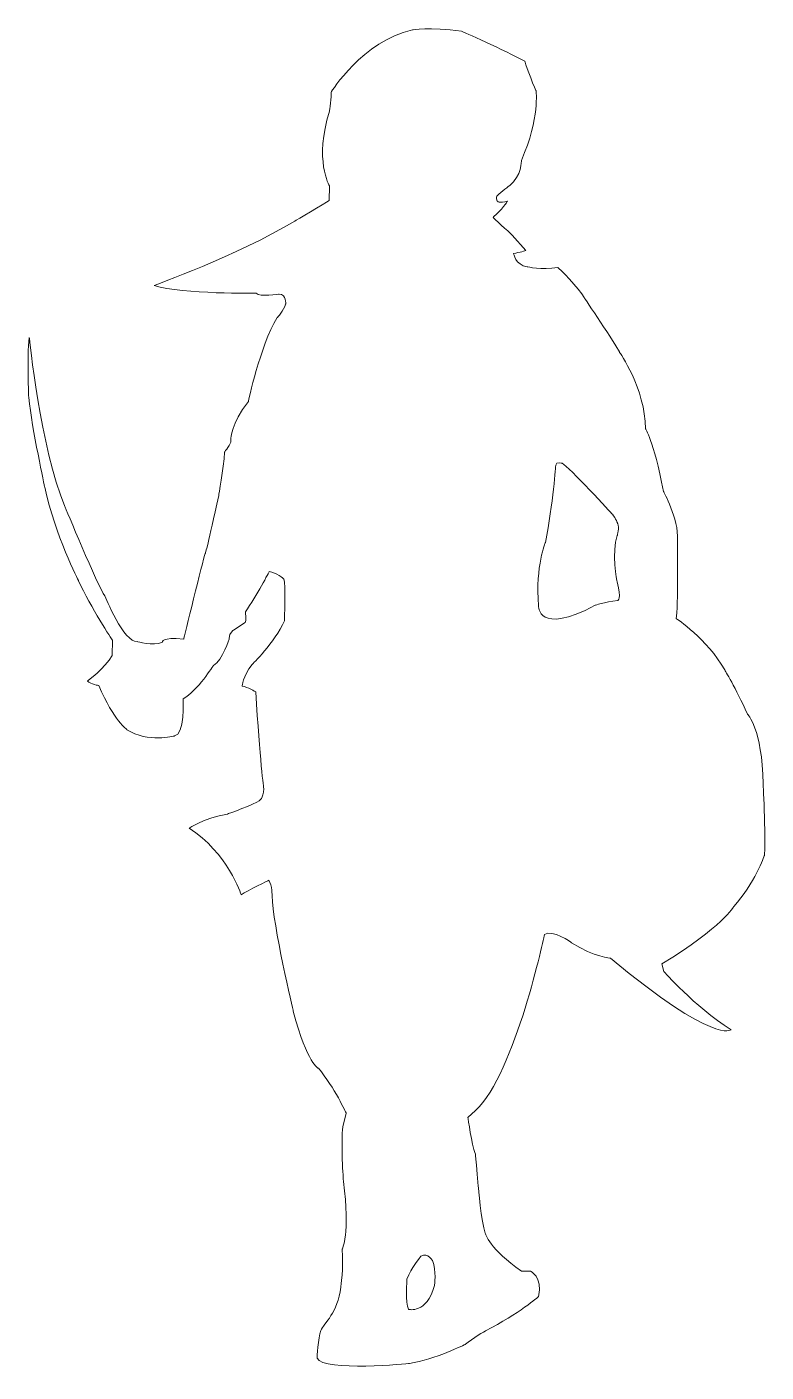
# Model space of a CAD drawing. Header units: centimetres. Extents: x -22.1 to -3.8, y -14.7 to 18.5.
import ezdxf

# ---------------------------------------------------------------- set-up
doc = ezdxf.new("R2010")
doc.units = ezdxf.units.CM
doc.header["$MEASUREMENT"] = 0
doc.layers.add('Layer 1', color=7, linetype='Continuous')

msp = doc.modelspace()

# ---------------------------------------------------------------- linework, layer by layer
at = {"layer": 'Layer 1', "lineweight": 9}
msp.add_open_spline([(-11.32594, 18.39523), (-11.32594, 18.39523), (-10.26041, 17.93196), (-9.76934, 17.65399), (-9.76934, 17.65399), (-9.58404, 17.12586), (-9.49138, 16.93128), (-9.49138, 16.93128), (-9.39168, 16.26612), (-9.85128, 15.20609), (-9.85128, 15.20609), (-9.83645, 14.82803), (-10.14779, 14.58341), (-10.14779, 14.58341), (-10.34053, 14.44258), (-10.45172, 14.33138), (-10.45172, 14.33138), (-10.48406, 14.2994), (-10.44763, 14.19981), (-10.44763, 14.19981), (-10.39662, 14.13665), (-10.19501, 14.20224), (-10.19501, 14.20224), (-10.34561, 13.96418), (-10.53265, 13.8233), (-10.53265, 13.8233), (-10.54966, 13.79901), (-10.54966, 13.79901), (-10.54966, 13.79901), (-10.17089, 13.44268), (-10.076, 13.36298), (-10.076, 13.36298), (-9.73981, 12.98165), (-9.73981, 12.98165), (-9.73981, 12.98165), (-9.90151, 12.93072), (-10.04534, 12.91322), (-10.04534, 12.91322), (-10.00258, 12.62752), (-9.70716, 12.58087), (-9.70716, 12.58087), (-9.35927, 12.49147), (-8.94918, 12.56532), (-8.94918, 12.56532), (-8.41265, 12.0439), (-8.30351, 11.82089), (-8.30351, 11.82089), (-7.51583, 10.6536), (-7.43516, 10.47803), (-7.43516, 10.47803), (-6.79458, 9.57172), (-6.78983, 8.58474), (-6.78983, 8.58474), (-6.60003, 8.32377), (-6.34379, 7.0331), (-6.34379, 7.0331), (-5.97368, 6.36879), (-5.9974, 5.83259), (-5.9974, 5.83259), (-5.9879, 4.11961), (-6.03061, 3.89659), (-6.03061, 3.89659), (-5.2714, 3.39835), (-4.83485, 2.62965), (-4.83485, 2.62965), (-4.56438, 2.18836), (-4.27493, 1.53828), (-4.27493, 1.53828), (-3.90955, 1.17765), (-3.88583, -0.18419), (-3.88583, -0.18419), (-3.81465, -1.76431), (-3.85736, -1.95411), (-3.85736, -1.95411), (-4.1041, -2.65639), (-4.61183, -3.21156), (-4.61183, -3.21156), (-4.87991, -3.70505), (-6.38649, -4.63035), (-6.38649, -4.63035), (-6.33904, -4.81423), (-6.33904, -4.81423), (-6.33904, -4.81423), (-5.60355, -5.65649), (-4.67825, -6.25556), (-4.67825, -6.25556), (-5.07046, -6.63739), (-7.65063, -4.48725), (-7.65063, -4.48725), (-8.04351, -4.46932), (-8.61294, -4.10489), (-8.61294, -4.10489), (-9.09126, -3.76324), (-9.28107, -3.8999), (-9.28107, -3.8999), (-9.99475, -7.31645), (-10.98175, -8.2503), (-10.98175, -8.2503), (-11.16943, -8.42341), (-11.16943, -8.42341), (-11.16943, -8.42341), (-11.07613, -9.10372), (-10.99061, -9.30586), (-10.99061, -9.30586), (-10.9945, -9.18535), (-10.91675, -10.11833), (-10.91675, -10.11833), (-10.83899, -11.00854), (-10.7457, -11.27289), (-10.7457, -11.27289), (-10.62908, -11.68884), (-9.84771, -12.20976), (-9.84771, -12.20976), (-9.80884, -12.22919), (-9.63779, -12.20976), (-9.63779, -12.20976), (-9.31125, -12.34582), (-9.43176, -12.84341), (-9.43176, -12.84341), (-9.90602, -13.26326), (-10.73404, -13.6831), (-10.73404, -13.6831), (-11.06836, -13.87748), (-11.23163, -14.01742), (-11.23163, -14.01742), (-11.98968, -14.39838), (-12.61167, -14.49168), (-12.61167, -14.49168), (-14.72644, -14.70549), (-14.89359, -14.35951), (-14.89359, -14.35951), (-14.86637, -13.85803), (-14.7964, -13.67921), (-14.72643, -13.50039), (-14.37267, -13.23605), (-14.31047, -12.61017), (-14.31047, -12.61017), (-14.23273, -12.12425), (-14.27549, -11.67719), (-14.27549, -11.67719), (-14.06906, -11.3036), (-14.24322, -9.99742), (-14.24322, -9.99742), (-14.31164, -9.00224), (-14.25566, -8.6477), (-14.25566, -8.6477), (-14.1748, -8.31182), (-14.1748, -8.31182), (-14.1748, -8.31182), (-14.46091, -7.68361), (-14.85899, -7.20468), (-14.85899, -7.20468), (-15.13266, -7.1176), (-15.48098, -5.79898), (-15.48098, -5.79898), (-15.98479, -3.64689), (-16.00345, -2.95026), (-16.00345, -2.95026), (-15.99723, -2.69525), (-16.08431, -2.56463), (-16.08431, -2.56463), (-16.60678, -2.81342), (-16.76228, -2.92538), (-16.76228, -2.92538), (-17.11059, -1.868), (-18.0498, -1.27711), (-18.0498, -1.27711), (-17.67039, -1.02208), (-17.10438, -0.92879), (-17.10438, -0.92879), (-16.42019, -0.68), (-16.32067, -0.59914), (-16.32067, -0.59914), (-16.21493, -0.54315), (-16.20871, -0.3068), (-16.20871, -0.3068), (-16.30201, 0.40848), (-16.40775, 2.08786), (-16.40775, 2.08786), (-16.613, 2.20604), (-16.7374, 2.23092), (-16.7374, 2.23092), (-16.73741, 2.45483), (-16.49483, 2.76583), (-16.49483, 2.76583), (-15.94126, 3.29453), (-15.69868, 3.84188), (-15.69868, 3.84188), (-15.66136, 4.7562), (-15.71112, 4.87438), (-15.71112, 4.87438), (-15.90393, 5.0361), (-16.07187, 5.06098), (-16.07187, 5.06098), (-16.38614, 4.45033), (-16.65982, 4.06468), (-16.65982, 4.06468), (-16.63494, 3.82831), (-16.66604, 3.79721), (-16.66604, 3.79721), (-16.95838, 3.61061), (-16.95838, 3.61061), (-16.95838, 3.61061), (-17.05791, 3.54842), (-17.05791, 3.41157), (-17.05791, 3.41157), (-17.22584, 2.86419), (-17.44977, 2.73979), (-17.44977, 2.73979), (-17.84164, 2.11157), (-18.19619, 1.91252), (-18.19619, 1.91252), (-18.14642, 1.0106), (-18.41389, 0.99816), (-18.41389, 0.99816), (-19.07323, 0.81777), (-19.58328, 1.15366), (-19.58328, 1.15366), (-19.9005, 1.36514), (-20.27993, 2.24218), (-20.27993, 2.24218), (-20.47112, 2.27529), (-20.5603, 2.35172), (-20.5603, 2.35172), (-20.13037, 2.66383), (-19.94565, 2.98867), (-19.94565, 2.98867), (-19.94246, 3.36128), (-19.94246, 3.36128), (-19.94246, 3.36128), (-20.48227, 4.18771), (-20.77527, 4.82466), (-20.77527, 4.82466), (-21.36128, 5.95589), (-21.61096, 7.13807), (-21.61096, 7.13807), (-21.92432, 8.5712), (-22.00713, 9.35465), (-22.00713, 9.35465), (-22.05171, 10.34193), (-21.99439, 10.83875), (-21.99439, 10.83875), (-21.7205, 8.1126), (-21.1154, 6.66672), (-21.1154, 6.66672), (-20.30431, 4.7008), (-20.12915, 4.45398), (-20.12915, 4.45398), (-19.65143, 3.28355), (-19.33295, 3.33133), (-19.33295, 3.33133), (-18.94632, 3.20648), (-18.70682, 3.31349), (-18.70682, 3.31349), (-18.74249, 3.44599), (-18.18196, 3.38993), (-18.18196, 3.38993), (-17.71316, 5.34669), (-17.65201, 5.49956), (-17.65201, 5.49956), (-17.57556, 5.73397), (-17.32078, 6.93656), (-17.32078, 6.93656), (-17.20359, 7.58371), (-17.17301, 8.00666), (-17.17301, 8.00666), (-17.01482, 8.22599), (-17.01809, 8.28143), (-17.02136, 8.33687), (-17.02136, 8.33687), (-17.02136, 8.33687), (-17.02136, 8.33687), (-17.01809, 8.69562), (-16.5876, 9.25656), (-16.5876, 9.25656), (-16.30795, 10.60347), (-15.8799, 11.32504), (-15.8799, 11.32504), (-15.70869, 11.50442), (-15.66792, 11.65933), (-15.66792, 11.65933), (-15.64345, 11.89985), (-15.8269, 11.908), (-15.8269, 11.908), (-16.31203, 11.82647), (-16.39356, 11.93246), (-16.39356, 11.93246), (-18.19543, 11.89578), (-18.91292, 12.11999), (-18.91292, 12.11999), (-16.89498, 12.84564), (-15.43962, 13.70988), (-15.43962, 13.70988), (-14.69253, 14.14607), (-14.59062, 14.21742), (-14.59062, 14.21742), (-14.58553, 14.57414), (-14.58553, 14.57414), (-14.58553, 14.57414), (-14.97282, 15.2264), (-14.58553, 16.41884), (-14.58553, 16.41884), (-14.53457, 16.80104), (-14.54476, 16.89276), (-14.54476, 16.89276), (-13.77018, 18.15143), (-12.54208, 18.43171), (-12.54208, 18.43171), (-12.13441, 18.50305), (-11.32594, 18.39523)], degree=3, knots=[0, 0, 0, 0, 0.00970874, 0.00970874, 0.00970874, 0.01941748, 0.01941748, 0.01941748, 0.02912621, 0.02912621, 0.02912621, 0.03883495, 0.03883495, 0.03883495, 0.04854369, 0.04854369, 0.04854369, 0.05825243, 0.05825243, 0.05825243, 0.06796117, 0.06796117, 0.06796117, 0.0776699, 0.0776699, 0.0776699, 0.08737864, 0.08737864, 0.08737864, 0.09708738, 0.09708738, 0.09708738, 0.10679612, 0.10679612, 0.10679612, 0.11650485, 0.11650485, 0.11650485, 0.12621359, 0.12621359, 0.12621359, 0.13592233, 0.13592233, 0.13592233, 0.14563107, 0.14563107, 0.14563107, 0.15533981, 0.15533981, 0.15533981, 0.16504854, 0.16504854, 0.16504854, 0.17475728, 0.17475728, 0.17475728, 0.18446602, 0.18446602, 0.18446602, 0.19417476, 0.19417476, 0.19417476, 0.2038835, 0.2038835, 0.2038835, 0.21359223, 0.21359223, 0.21359223, 0.22330097, 0.22330097, 0.22330097, 0.23300971, 0.23300971, 0.23300971, 0.24271845, 0.24271845, 0.24271845, 0.25242718, 0.25242718, 0.25242718, 0.26213592, 0.26213592, 0.26213592, 0.27184466, 0.27184466, 0.27184466, 0.2815534, 0.2815534, 0.2815534, 0.29126214, 0.29126214, 0.29126214, 0.30097087, 0.30097087, 0.30097087, 0.31067961, 0.31067961, 0.31067961, 0.32038835, 0.32038835, 0.32038835, 0.33009709, 0.33009709, 0.33009709, 0.33980583, 0.33980583, 0.33980583, 0.34951456, 0.34951456, 0.34951456, 0.3592233, 0.3592233, 0.3592233, 0.36893204, 0.36893204, 0.36893204, 0.37864078, 0.37864078, 0.37864078, 0.38834951, 0.38834951, 0.38834951, 0.39805825, 0.39805825, 0.39805825, 0.40776699, 0.40776699, 0.40776699, 0.41747573, 0.41747573, 0.41747573, 0.42718447, 0.42718447, 0.42718447, 0.4368932, 0.4368932, 0.4368932, 0.44660194, 0.44660194, 0.44660194, 0.45631068, 0.45631068, 0.45631068, 0.46601942, 0.46601942, 0.46601942, 0.47572816, 0.47572816, 0.47572816, 0.48543689, 0.48543689, 0.48543689, 0.49514563, 0.49514563, 0.49514563, 0.50485437, 0.50485437, 0.50485437, 0.51456311, 0.51456311, 0.51456311, 0.52427184, 0.52427184, 0.52427184, 0.53398058, 0.53398058, 0.53398058, 0.54368932, 0.54368932, 0.54368932, 0.55339806, 0.55339806, 0.55339806, 0.5631068, 0.5631068, 0.5631068, 0.57281553, 0.57281553, 0.57281553, 0.58252427, 0.58252427, 0.58252427, 0.59223301, 0.59223301, 0.59223301, 0.60194175, 0.60194175, 0.60194175, 0.61165049, 0.61165049, 0.61165049, 0.62135922, 0.62135922, 0.62135922, 0.63106796, 0.63106796, 0.63106796, 0.6407767, 0.6407767, 0.6407767, 0.65048544, 0.65048544, 0.65048544, 0.66019417, 0.66019417, 0.66019417, 0.66990291, 0.66990291, 0.66990291, 0.67961165, 0.67961165, 0.67961165, 0.68932039, 0.68932039, 0.68932039, 0.69902913, 0.69902913, 0.69902913, 0.70873786, 0.70873786, 0.70873786, 0.7184466, 0.7184466, 0.7184466, 0.72815534, 0.72815534, 0.72815534, 0.73786408, 0.73786408, 0.73786408, 0.74757282, 0.74757282, 0.74757282, 0.75728155, 0.75728155, 0.75728155, 0.76699029, 0.76699029, 0.76699029, 0.77669903, 0.77669903, 0.77669903, 0.78640777, 0.78640777, 0.78640777, 0.7961165, 0.7961165, 0.7961165, 0.80582524, 0.80582524, 0.80582524, 0.81553398, 0.81553398, 0.81553398, 0.82524272, 0.82524272, 0.82524272, 0.83495146, 0.83495146, 0.83495146, 0.84466019, 0.84466019, 0.84466019, 0.85436893, 0.85436893, 0.85436893, 0.86407767, 0.86407767, 0.86407767, 0.87378641, 0.87378641, 0.87378641, 0.88349515, 0.88349515, 0.88349515, 0.89320388, 0.89320388, 0.89320388, 0.90291262, 0.90291262, 0.90291262, 0.91262136, 0.91262136, 0.91262136, 0.9223301, 0.9223301, 0.9223301, 0.93203883, 0.93203883, 0.93203883, 0.94174757, 0.94174757, 0.94174757, 0.95145631, 0.95145631, 0.95145631, 0.96116505, 0.96116505, 0.96116505, 0.97087379, 0.97087379, 0.97087379, 0.98058252, 0.98058252, 0.98058252, 0.99029126, 0.99029126, 0.99029126, 1, 1, 1, 1], dxfattribs=at)
at = {"layer": 'Layer 1', "lineweight": 20}
for points, knots in [([(-9.00348, 7.68765), (-9.00348, 7.68765), (-9.06761, 6.73644), (-9.25999, 5.77453), (-9.25999, 5.77453), (-9.5058, 5.20807), (-9.43099, 4.2141), (-9.43099, 4.2141), (-9.45238, 3.46595), (-8.03089, 4.22479), (-8.03089, 4.22479), (-7.81713, 4.29961), (-7.47512, 4.34236), (-7.47512, 4.34236), (-7.37139, 4.36398), (-7.49178, 4.80176), (-7.49178, 4.80176), (-7.62859, 5.55145), (-7.48631, 5.94545), (-7.48631, 5.94545), (-7.42063, 6.1534), (-7.47536, 6.23548), (-7.47536, 6.23548), (-7.51915, 6.36682), (-7.6067, 6.47079), (-7.6067, 6.47079), (-8.6902, 7.65826), (-8.84342, 7.7294), (-8.84342, 7.7294), (-9.00348, 7.77318), (-9.00348, 7.68765)], [0, 0, 0, 0, 0.1, 0.1, 0.1, 0.2, 0.2, 0.2, 0.3, 0.3, 0.3, 0.4, 0.4, 0.4, 0.5, 0.5, 0.5, 0.6, 0.6, 0.6, 0.7, 0.7, 0.7, 0.8, 0.8, 0.8, 0.9, 0.9, 0.9, 1, 1, 1, 1]), ([(-12.63383, -13.1556), (-12.63383, -13.1556), (-12.19043, -13.28302), (-11.99676, -12.5695), (-11.99676, -12.5695), (-11.9407, -12.20254), (-12.04263, -11.95281), (-12.04263, -11.95281), (-12.23629, -11.65721), (-12.38919, -11.92223), (-12.38919, -11.92223), (-12.54719, -12.1057), (-12.6746, -12.4115), (-12.6746, -12.4115), (-12.73066, -13.0078), (-12.63383, -13.1556)], [0, 0, 0, 0, 0.2, 0.2, 0.2, 0.4, 0.4, 0.4, 0.6, 0.6, 0.6, 0.8, 0.8, 0.8, 1, 1, 1, 1])]:
    msp.add_open_spline(points, degree=3, knots=knots, dxfattribs=at)

doc.saveas('drawing.dxf')
